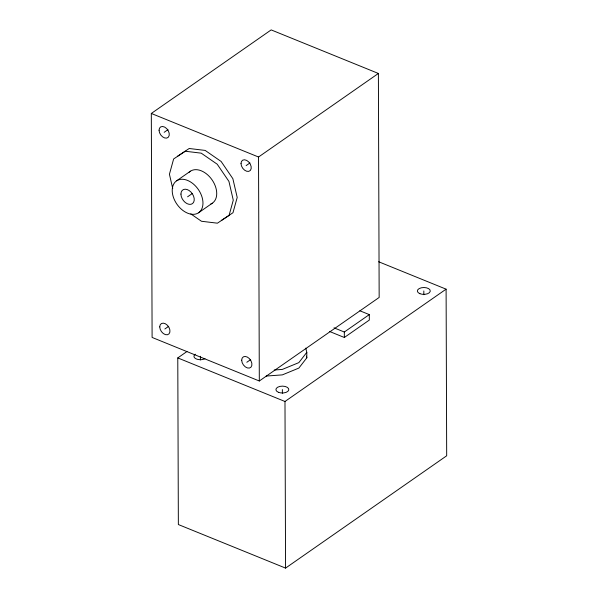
<?xml version="1.0" encoding="UTF-8"?>
<svg xmlns="http://www.w3.org/2000/svg" width="598" height="598" viewBox="0 0 598 598"><rect width="100%" height="100%" fill="white"/><g stroke="black" fill="none" stroke-linecap="round" stroke-linejoin="round"><path stroke-width="0.9" d="M305.757 348.118L306.804 352.349L298.836 362.627L282.308 369.422L274.228 370.013M306.804 352.349L306.819 357.813L298.851 368.091L282.331 374.886L266.17 376.06M151.316 113.456L271.171 29.9L378.385 73.457L379.162 297.445L259.315 380.993L152.101 337.436L151.316 113.456L258.53 157.012L378.385 73.457M164.173 132.315L167.993 129.654M176.679 180.783L190.433 171.192M187.593 196.802L192.175 193.603M246.129 165.609L249.949 162.948M198.506 212.813A19.383 12.992 55.1 0 0 191.517 182.577A19.383 12.992 55.1 0 0 172.755 195.008A19.383 12.992 55.1 0 0 198.506 212.813L212.26 203.223M164.861 328.982L168.673 326.321M378.661 261.76L446.101 289.163L446.684 455.781L285.567 568.1L178.361 524.543L177.778 357.918L186.935 351.534M246.817 362.276L250.637 359.615M329.737 331.546L344.343 337.481L344.321 332.017L369.302 314.608L359.854 310.766M344.343 337.481L369.325 320.065L369.302 314.608M285.567 568.1L284.984 401.482L446.101 289.163M177.569 156.213L189.207 148.498L205.159 150.419L221.133 161.467L232.861 178.682L237.204 197.445L232.981 212.731L221.342 220.445M334.013 327.831L344.321 332.017M177.778 357.918L284.984 401.482M190.814 213.897L201.466 221.26L217.41 223.181L229.056 215.467L233.272 200.181L228.937 181.418L217.209 164.211L201.227 153.163L185.283 151.242L173.637 158.956L169.421 174.242L172.725 188.534M306.4 356.124L306.819 357.813M423.825 290.957L423.84 294.679M282.361 389.575L282.376 393.297M258.53 157.012L259.315 380.993M200.405 356.273L200.42 359.996M189.11 172.269A19.383 12.992 55.1 0 1 212.178 180.028A19.383 12.992 55.1 0 1 210.75 204.03M204.979 358.688A6.458 3.438 -0.2 0 1 196.151 358.875A6.458 3.438 -0.2 0 1 195.284 354.195M159.741 326.897A6.458 4.328 55.1 0 0 167.44 334.753A6.458 4.328 55.1 0 0 167.403 325.29A6.458 4.328 55.1 0 0 159.741 326.897M159.053 130.229A6.458 4.328 55.1 0 0 166.752 138.086A6.458 4.328 55.1 0 0 166.715 128.622A6.458 4.328 55.1 0 0 159.053 130.229M241.009 163.531A6.458 4.328 55.1 0 0 248.708 171.379A6.458 4.328 55.1 0 0 248.678 161.923A6.458 4.328 55.1 0 0 241.009 163.531M241.697 360.198A6.458 4.328 55.1 0 0 249.396 368.054A6.458 4.328 55.1 0 0 249.359 358.591A6.458 4.328 55.1 0 0 241.697 360.198M180.932 194.096A8.394 5.629 55.1 0 0 190.941 204.299A8.394 5.629 55.1 0 0 190.904 192.003A8.394 5.629 55.1 0 0 180.932 194.096M419.901 293.693A6.458 3.438 -0.2 0 0 430.231 291.383A6.458 3.438 -0.2 0 0 421.358 287.78A6.458 3.438 -0.2 0 0 419.901 293.693M278.436 392.31A6.458 3.438 -0.2 0 0 288.767 390.008A6.458 3.438 -0.2 0 0 279.894 386.398A6.458 3.438 -0.2 0 0 278.436 392.31"/></g></svg>
